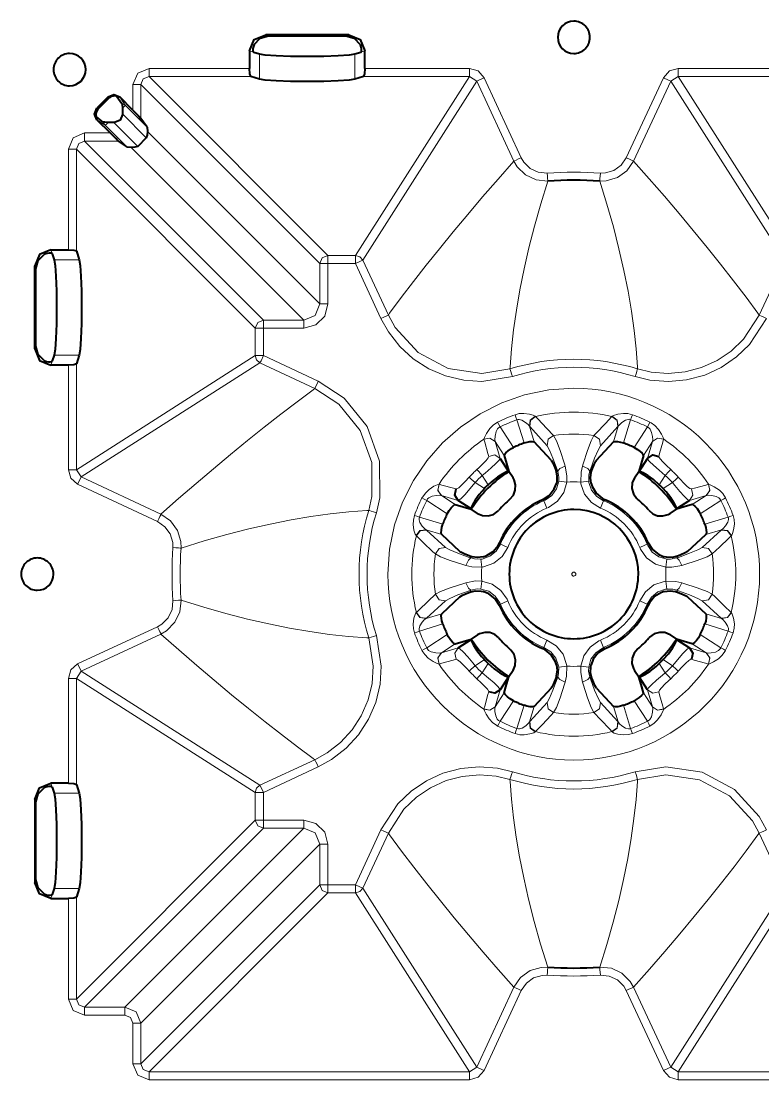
# Model space of a CAD drawing. Header units: millimetres. Extents: x 0 to 2941, y -405 to 1422.
# Drawn here: x 275.6 to 367.5, y 135.5 to 266.7 of the extents above; entities that cross this region are included whole.
import ezdxf

# ---------------------------------------------------------------- set-up
doc = ezdxf.new("R2010")
doc.units = ezdxf.units.MM
doc.layers.add('FINE', color=9, linetype='Continuous')
doc.layers.add('OUTLINE', color=7, linetype='Continuous')

msp = doc.modelspace()

# ---------------------------------------------------------------- linework, layer by layer
at = {"layer": 'FINE', "lineweight": 9}
for p, q in [((305.89, 265), (306.24, 264.88)), ((315.81, 264.88), (316.17, 265)), ((304.36, 262.86), (303.88, 263.01)), ((305.12, 259.49), (305.12, 262.59)), ((316.93, 262.59), (316.93, 259.49)), ((318.18, 263.01), (317.69, 262.86)), ((313.59, 237.67), (291.42, 259.84)), ((291.42, 259.84), (304.04, 259.84)), ((331.13, 259.84), (317, 237.67)), ((318.01, 259.84), (331.13, 259.84)), ((331.13, 260.84), (318.18, 260.84)), ((331.13, 259.84), (332.03, 259.26)), ((337.55, 249.78), (332.94, 259.68)), ((355.2, 259.68), (350.58, 249.78)), ((356.1, 259.26), (357.01, 259.84)), ((369.96, 260.84), (357.01, 260.84)), ((371.13, 237.67), (357.01, 259.84)), ((357.01, 259.84), (370.12, 259.84)), ((289.42, 258.84), (289.42, 255.66)), ((317.91, 237.09), (332.03, 259.26)), ((332.03, 259.26), (336.65, 249.36)), ((351.48, 249.36), (356.1, 259.26)), ((356.1, 259.26), (370.23, 237.09)), ((286.46, 257.16), (286.36, 257.31)), ((284.94, 255.9), (285.09, 255.8)), ((288.47, 256.27), (291.17, 253.57)), ((285.99, 253.79), (284.95, 254.48)), ((291.07, 252.25), (288.12, 255.21)), ((288.69, 251.08), (285.99, 253.79)), ((287.05, 254.14), (290.01, 251.18)), ((305.59, 229.67), (283.42, 251.84)), ((283.42, 251.84), (287.61, 251.84)), ((312.59, 231.66), (291.22, 253.04)), ((281.42, 250.84), (281.42, 238.38)), ((282.42, 238.22), (282.42, 250.84)), ((282.42, 250.84), (304.59, 228.67)), ((289.22, 251.04), (310.6, 229.67)), ((279.4, 237.9), (279.25, 238.38)), ((313.59, 237.67), (317, 237.67)), ((277.26, 236.37), (277.38, 236.02)), ((282.77, 237.14), (279.67, 237.14)), ((312.59, 231.66), (312.59, 236.67)), ((320.17, 229.86), (317, 236.67)), ((317.91, 237.09), (321.08, 230.28)), ((367.06, 230.28), (370.23, 237.09)), ((305.59, 229.67), (310.6, 229.67)), ((321.08, 230.28), (321.24, 230.5)), ((366.9, 230.5), (367.06, 230.28)), ((304.59, 225.26), (304.59, 228.67)), ((277.38, 226.44), (277.26, 226.09)), ((279.25, 224.08), (279.4, 224.56)), ((279.67, 225.32), (282.77, 225.32)), ((304.59, 225.26), (282.42, 211.13)), ((283, 210.23), (305.17, 224.35)), ((311.97, 221.18), (305.17, 224.35)), ((305.59, 225.26), (312.39, 222.08)), ((282.42, 211.13), (282.42, 224.25)), ((336.18, 223.86), (336.16, 223.61)), ((351.97, 223.61), (351.96, 223.86)), ((311.76, 221.02), (311.97, 221.18)), ((339.3, 217.74), (339.33, 217.7)), ((334.93, 216.42), (336.58, 213.87)), ((337.9, 214.44), (337.02, 217.32)), ((338.57, 216.5), (339.16, 214.57)), ((338.61, 216.46), (338.57, 216.5)), ((340.76, 214.08), (338.61, 216.46)), ((349.52, 216.46), (347.37, 214.08)), ((348.97, 214.57), (349.56, 216.5)), ((349.56, 216.5), (349.52, 216.46)), ((351.11, 217.32), (350.23, 214.44)), ((332.93, 214.89), (332.93, 214.9)), ((353.82, 214.61), (352.7, 212.89)), ((283, 210.23), (282.42, 211.13)), ((292.9, 205.61), (283, 210.23)), ((327.36, 209.33), (327.37, 209.33)), ((327.65, 207.94), (329.37, 206.82)), ((329.73, 207.32), (327.65, 207.94)), ((360.49, 207.94), (358.4, 207.32)), ((358.76, 206.82), (360.49, 207.94)), ((362.29, 207.33), (359.75, 205.68)), ((318.65, 206.09), (318.4, 206.08)), ((324.93, 205.24), (327.82, 204.36)), ((360.31, 204.36), (363.2, 205.24)), ((327.69, 203.09), (325.76, 203.68)), ((325.76, 203.68), (325.8, 203.65)), ((325.8, 203.65), (328.18, 201.5)), ((359.96, 201.5), (362.33, 203.65)), ((362.38, 203.68), (360.44, 203.09)), ((362.33, 203.65), (362.38, 203.68)), ((324.55, 202.93), (324.52, 202.96)), ((363.61, 202.96), (363.58, 202.93)), ((324.52, 193.42), (324.55, 193.45)), ((325.76, 192.7), (327.69, 193.29)), ((360.44, 193.29), (362.38, 192.7)), ((292.48, 191.68), (282.57, 187.06)), ((327.82, 192.03), (324.93, 191.14)), ((362.38, 192.7), (362.33, 192.73)), ((283, 186.15), (292.9, 190.77)), ((318.4, 190.3), (318.65, 190.29)), ((325.84, 189.05), (328.38, 190.7)), ((359.75, 190.7), (362.29, 189.05)), ((329.37, 189.56), (327.65, 188.44)), ((327.65, 188.44), (329.73, 189.06)), ((358.4, 189.06), (360.49, 188.44)), ((360.49, 188.44), (358.76, 189.56)), ((360.49, 188.44), (360.5, 188.43)), ((327.37, 187.05), (327.36, 187.05)), ((281.42, 185.25), (281.42, 172.3)), ((282.42, 185.25), (283, 186.15)), ((282.42, 172.13), (282.42, 185.25)), ((282.42, 185.25), (304.59, 171.12)), ((334.94, 183.86), (334.31, 181.77)), ((334.31, 181.77), (335.43, 183.49)), ((336.58, 182.51), (334.93, 179.96)), ((338.61, 179.93), (340.76, 182.3)), ((347.37, 182.3), (349.52, 179.93)), ((353.21, 179.96), (351.55, 182.51)), ((332.93, 181.48), (332.93, 181.49)), ((334.31, 181.77), (334.31, 181.76)), ((339.16, 181.81), (338.57, 179.88)), ((349.56, 179.88), (348.97, 181.81)), ((350.23, 181.94), (351.11, 179.06)), ((355.2, 181.49), (355.21, 181.48)), ((338.57, 179.88), (338.61, 179.93)), ((349.52, 179.93), (349.56, 179.88)), ((305.17, 172.03), (311.97, 175.2)), ((311.97, 175.2), (311.76, 175.36)), ((312.39, 174.3), (305.59, 171.12)), ((279.25, 172.3), (279.4, 171.82)), ((336.16, 172.77), (336.18, 172.52)), ((351.96, 172.52), (351.97, 172.77)), ((279.67, 171.06), (282.77, 171.06)), ((304.59, 167.71), (304.59, 171.12)), ((277.38, 169.94), (277.26, 170.29)), ((304.59, 167.71), (282.42, 145.54)), ((283.42, 144.54), (305.59, 166.72)), ((310.6, 166.72), (288.42, 144.54)), ((310.6, 166.72), (305.59, 166.72)), ((317, 159.71), (320.17, 166.52)), ((321.08, 166.1), (317.91, 159.29)), ((321.24, 165.88), (321.08, 166.1)), ((367.06, 166.1), (366.9, 165.88)), ((370.23, 159.29), (367.06, 166.1)), ((290.42, 142.55), (312.59, 164.72)), ((312.59, 159.71), (312.59, 164.72)), ((277.26, 160.01), (277.38, 160.36)), ((282.77, 159.24), (279.67, 159.24)), ((312.59, 159.71), (290.42, 137.54)), ((317, 158.72), (313.59, 158.72)), ((279.4, 158.48), (279.25, 158)), ((281.42, 158), (281.42, 145.54)), ((282.42, 145.54), (282.42, 158.17)), ((336.65, 147.02), (332.03, 137.12)), ((356.1, 137.12), (351.48, 147.02)), ((350.58, 146.6), (355.2, 136.7)), ((288.42, 144.54), (283.42, 144.54)), ((283.42, 143.55), (288.42, 143.55)), ((289.42, 142.55), (289.42, 137.54)), ((331.13, 136.54), (291.42, 136.54)), ((332.03, 137.12), (331.13, 136.54)), ((357.01, 136.54), (356.1, 137.12)), ((396.71, 136.54), (357.01, 136.54)), ((291.42, 135.55), (331.13, 135.55)), ((357.01, 135.55), (396.71, 135.55))]:
    msp.add_line(p, q, dxfattribs=at)
for points in [[(303.88, 260.84), (291.42, 260.84), (290.01, 260.25), (289.42, 258.84)], [(290.42, 258.84), (290.71, 259.55), (291.42, 259.84)], [(291.42, 260.84), (291.42, 260.15), (291.42, 259.84)], [(331.13, 260.84), (331.13, 260.15), (331.13, 259.84)], [(332.94, 259.68), (332.2, 260.52), (331.13, 260.84)], [(332.94, 259.68), (332.31, 259.39), (332.03, 259.26)], [(357.01, 260.84), (355.93, 260.52), (355.2, 259.68)], [(355.2, 259.68), (355.82, 259.39), (356.1, 259.26)], [(357.01, 260.84), (357.01, 260.15), (357.01, 259.84)], [(290.42, 258.84), (290.11, 258.84), (289.42, 258.84)], [(290.42, 254.64), (290.42, 258.84), (312.59, 236.67)], [(287.78, 257.31), (288.47, 256.27), (288.28, 256.42), (288.06, 256.51)], [(288.11, 255.91), (288.37, 256.17), (288.47, 256.27)], [(285.99, 253.79), (285.84, 253.98), (285.74, 254.19)], [(285.99, 253.79), (286.09, 253.89), (286.35, 254.15)], [(286.59, 252.84), (283.42, 252.84), (282.01, 252.25), (281.42, 250.84)], [(282.42, 250.84), (282.71, 251.55), (283.42, 251.84)], [(283.42, 252.84), (283.42, 252.15), (283.42, 251.84)], [(282.42, 250.84), (282.11, 250.84), (281.42, 250.84)], [(336.65, 249.36), (334.68, 247.12), (332.77, 244.92), (330.92, 242.75), (329.13, 240.61), (327.41, 238.5), (325.77, 236.45), (324.2, 234.44), (322.69, 232.46), (321.24, 230.5)], [(337.55, 249.78), (337.22, 249.62), (336.93, 249.49), (336.73, 249.4), (336.65, 249.36)], [(336.65, 249.36), (337.06, 248.66), (338.09, 247.64), (339.4, 247.02), (340.84, 246.88)], [(340.78, 247.87), (339.67, 247.99), (338.66, 248.46), (337.87, 249.24), (337.55, 249.78)], [(347.29, 246.88), (348.1, 246.9), (349.49, 247.31), (350.66, 248.17), (351.48, 249.36)], [(350.58, 249.78), (349.95, 248.86), (349.05, 248.21), (347.98, 247.89), (347.36, 247.87)], [(350.58, 249.78), (350.91, 249.62), (351.2, 249.49), (351.4, 249.4), (351.48, 249.36)], [(366.9, 230.5), (365.42, 232.49), (363.88, 234.51), (362.27, 236.57), (360.6, 238.65), (358.88, 240.76), (357.12, 242.87), (355.3, 245), (353.42, 247.16), (351.48, 249.36)], [(340.78, 247.87), (340.8, 247.5), (340.82, 247.19), (340.84, 246.97), (340.84, 246.88)], [(347.36, 247.87), (347.33, 247.5), (347.31, 247.19), (347.3, 246.97), (347.29, 246.88)], [(336.18, 223.86), (336.35, 226.12), (336.61, 228.47), (336.95, 230.9), (337.38, 233.41), (337.9, 236), (338.5, 238.62), (339.19, 241.3), (339.97, 244.06), (340.84, 246.88)], [(347.29, 246.88), (348.18, 244.01), (348.97, 241.21), (349.67, 238.47), (350.27, 235.82), (350.79, 233.23), (351.2, 230.77), (351.54, 228.38), (351.79, 226.08), (351.96, 223.86)], [(312.59, 236.67), (312.89, 237.37), (313.59, 237.67)], [(313.59, 237.67), (313.59, 237.35), (313.59, 236.67)], [(317, 237.67), (317, 237.35), (317, 236.67)], [(317, 237.67), (317.54, 237.51), (317.91, 237.09)], [(312.59, 236.67), (312.9, 236.67), (313.59, 236.67)], [(317, 236.67), (313.59, 236.67), (313.59, 231.66)], [(317.91, 237.09), (317.62, 236.96), (317, 236.67)], [(313.59, 231.66), (313.19, 230.16), (312.09, 229.07), (310.6, 228.67)], [(310.6, 229.67), (312.01, 230.25), (312.59, 231.66)], [(312.59, 231.66), (312.9, 231.66), (313.59, 231.66)], [(304.59, 228.67), (304.89, 229.37), (305.59, 229.67)], [(305.59, 229.67), (305.59, 229.35), (305.59, 228.67)], [(310.6, 229.67), (310.6, 229.35), (310.6, 228.67)], [(321.08, 230.28), (320.99, 230.25), (320.8, 230.15), (320.51, 230.02), (320.17, 229.86)], [(336.46, 222.66), (332.67, 222.05), (330.43, 222.2), (328.18, 222.74), (326.11, 223.62), (324.17, 224.87), (322.51, 226.39), (321.09, 228.21), (320.17, 229.86)], [(321.08, 230.28), (321.92, 228.76), (324.78, 225.66), (328.49, 223.68), (332.65, 223.05), (336.16, 223.61)], [(367.96, 229.86), (365.86, 226.65), (364.24, 225.09), (362.33, 223.79), (360.29, 222.85), (358.05, 222.25), (355.82, 222.05), (353.51, 222.22), (351.67, 222.66)], [(351.97, 223.61), (353.67, 223.21), (355.75, 223.04), (357.88, 223.24), (359.89, 223.77), (361.84, 224.66), (363.57, 225.83), (365.11, 227.31), (367.06, 230.28)], [(367.06, 230.28), (367.14, 230.25), (367.34, 230.15), (367.63, 230.02), (367.96, 229.86)], [(305.59, 228.67), (304.9, 228.67), (304.59, 228.67)], [(310.6, 228.67), (305.59, 228.67), (305.59, 225.26)], [(305.59, 225.26), (304.9, 225.26), (304.59, 225.26)], [(305.17, 224.35), (304.75, 224.72), (304.59, 225.26)], [(305.59, 225.26), (305.3, 224.63), (305.17, 224.35)], [(281.42, 224.08), (281.42, 211.13), (281.73, 210.06), (282.57, 209.32)], [(336.16, 223.61), (336.19, 223.52), (336.26, 223.31), (336.35, 223.01), (336.46, 222.66)], [(351.97, 223.61), (351.94, 223.52), (351.88, 223.31), (351.78, 223.01), (351.67, 222.66)], [(312.39, 222.08), (312.24, 221.75), (312.1, 221.46), (312.01, 221.26), (311.97, 221.18)], [(312.39, 222.08), (315.61, 219.99), (318.47, 216.46), (320, 212.18), (320.03, 207.63), (319.6, 205.8)], [(311.76, 221.02), (309.77, 219.54), (307.74, 218), (305.69, 216.4), (303.61, 214.73), (301.5, 213), (299.39, 211.24), (297.26, 209.42), (295.09, 207.55), (292.9, 205.61)], [(318.65, 206.09), (319.05, 207.79), (319.02, 212), (317.6, 215.97), (314.95, 219.24), (311.97, 221.18)], [(336.79, 217.94), (337.31, 218.07), (337.87, 218.1), (338.59, 218), (339.05, 217.87), (339.26, 217.76), (339.3, 217.74)], [(337.02, 217.32), (336.9, 217.65), (336.79, 217.94)], [(338.57, 216.5), (338.67, 217.26), (339.3, 217.74)], [(338.61, 216.46), (338.71, 217.23), (339.33, 217.7)], [(339.33, 217.7), (339.61, 217.41), (340.73, 216.24), (341.57, 215.35)], [(346.56, 215.35), (346.85, 215.65), (347.98, 216.85), (348.8, 217.7)], [(348.8, 217.7), (348.84, 217.74), (349, 217.83), (349.51, 217.99), (350.23, 218.1), (350.77, 218.08), (351.34, 217.94)], [(348.8, 217.7), (349.43, 217.23), (349.52, 216.46)], [(349.56, 216.5), (349.46, 217.26), (348.84, 217.74)], [(351.11, 217.32), (351.24, 217.65), (351.34, 217.94)], [(332.93, 214.9), (332.99, 215.11), (333.24, 215.61), (333.68, 216.23), (334.09, 216.65), (334.63, 217.01)], [(334.93, 216.42), (334.73, 216.3), (334.63, 216.19), (334.44, 215.85), (334.31, 215.3), (334.29, 214.83), (334.31, 214.64), (334.31, 214.62), (334.31, 214.61)], [(334.93, 216.42), (334.77, 216.73), (334.63, 217.01)], [(338.57, 216.5), (338.4, 216.72), (338.1, 216.99), (337.64, 217.27), (337.31, 217.36), (337.12, 217.35), (337.02, 217.32)], [(351.11, 217.32), (350.94, 217.37), (350.79, 217.36), (350.47, 217.26), (350.02, 216.97), (349.68, 216.66), (349.56, 216.5)], [(353.21, 216.42), (353.36, 216.73), (353.5, 217.01)], [(353.82, 214.62), (353.85, 214.84), (353.83, 215.22), (353.72, 215.75), (353.54, 216.14), (353.38, 216.31), (353.3, 216.37), (353.21, 216.42)], [(353.5, 217.01), (353.66, 216.92), (354.11, 216.59), (354.55, 216.12), (354.94, 215.52), (355.14, 215.11), (355.2, 214.92), (355.21, 214.9)], [(340.76, 214.08), (340.88, 214.89), (341.57, 215.35)], [(341.57, 215.35), (341.91, 214.71), (342.37, 213.5), (342.92, 211.84), (343, 211.56), (343.21, 210.36), (343.2, 209.58)], [(345.14, 211.56), (345.22, 211.84), (345.76, 213.5), (346.23, 214.71), (346.56, 215.35)], [(346.56, 215.35), (347.25, 214.89), (347.37, 214.08)], [(334.31, 214.62), (333.68, 215.04), (332.93, 214.9)], [(334.31, 214.61), (333.68, 215.03), (332.93, 214.89)], [(333.52, 212.78), (333.42, 213.13), (333.03, 214.55), (332.93, 214.89)], [(335.43, 212.89), (334.31, 214.61), (334.94, 212.52)], [(341.83, 211.06), (341.88, 211.03), (342.07, 210.94), (341.99, 211.17), (341.49, 212.55), (341.07, 213.55), (340.76, 214.08)], [(347.37, 214.08), (347.07, 213.55), (346.64, 212.55), (346.14, 211.17), (346.06, 210.94)], [(353.2, 212.52), (353.82, 214.61), (353.82, 214.62)], [(353.82, 214.62), (354.45, 215.04), (355.21, 214.9)], [(353.82, 214.61), (354.45, 215.03), (355.2, 214.89)], [(332.06, 211.15), (332.29, 211.36), (332.79, 211.84), (333.2, 212.26), (333.46, 212.58), (333.52, 212.78)], [(334.94, 212.52), (334.81, 212.29), (334.42, 211.89), (333.81, 211.34), (333.07, 210.7), (332.73, 210.42)], [(334.94, 212.52), (334.29, 212.95), (333.52, 212.78)], [(355.41, 210.42), (354.63, 211.08), (353.95, 211.67), (353.46, 212.14), (353.21, 212.45), (353.2, 212.52)], [(332.73, 210.42), (332.29, 210.9), (332.06, 211.15)], [(343, 211.56), (342.34, 211.26), (342.07, 210.94)], [(344.93, 209.58), (344.97, 210.83), (345.14, 211.56)], [(345.14, 211.56), (345.8, 211.26), (346.06, 210.94)], [(355.41, 210.42), (355.84, 210.9), (356.08, 211.15)], [(282.42, 211.13), (282.11, 211.13), (281.42, 211.13)], [(283, 210.23), (282.86, 209.94), (282.57, 209.32)], [(329.48, 208.74), (329.55, 208.74), (329.8, 208.89), (330.16, 209.22), (330.61, 209.67), (331.11, 210.2)], [(331.83, 209.53), (331.36, 209.97), (331.11, 210.2)], [(340.37, 207.29), (340.53, 207.35), (341.35, 207.93), (341.93, 208.74), (342.22, 209.7), (342.23, 210.19), (342.07, 210.94)], [(346.06, 210.94), (345.94, 210.48), (345.92, 209.7), (345.94, 209.54), (346.28, 208.59), (346.91, 207.81), (347.76, 207.29)], [(346.06, 210.94), (346.25, 211.03), (346.31, 211.06)], [(356.3, 209.53), (356.77, 209.97), (357.02, 210.2)], [(357.02, 210.2), (357.24, 209.97), (357.72, 209.46), (358.14, 209.06), (358.46, 208.8), (358.65, 208.74), (359.01, 208.83), (360.42, 209.23), (360.76, 209.33), (360.77, 209.33)], [(282.57, 209.32), (292.48, 204.7), (293.39, 204.07), (294.05, 203.17), (294.37, 202.1), (294.38, 201.48)], [(325.25, 207.63), (325.34, 207.78), (325.67, 208.24), (326.14, 208.68), (326.73, 209.07), (327.14, 209.27), (327.34, 209.33), (327.36, 209.33)], [(327.65, 207.94), (327.22, 208.57), (327.37, 209.33)], [(327.36, 209.33), (327.22, 208.58), (327.64, 207.95)], [(327.37, 209.33), (327.72, 209.23), (329.14, 208.83), (329.48, 208.74)], [(331.83, 209.53), (331.18, 208.75), (330.59, 208.07), (330.12, 207.58), (329.81, 207.34), (329.73, 207.32)], [(343.2, 209.58), (342.83, 208.3), (342.05, 207.22), (340.95, 206.45), (340.74, 206.36)], [(343.2, 209.58), (342.54, 209.66), (342.22, 209.7)], [(344.93, 209.58), (345.59, 209.66), (345.92, 209.7)], [(358.4, 207.32), (358.17, 207.44), (357.76, 207.83), (357.22, 208.44), (356.58, 209.19), (356.3, 209.53)], [(358.4, 207.32), (358.82, 207.97), (358.65, 208.74)], [(360.49, 207.94), (360.91, 208.57), (360.76, 209.33)], [(360.5, 207.95), (360.92, 208.58), (360.77, 209.33)], [(360.77, 209.33), (360.98, 209.27), (361.48, 209.02), (362.11, 208.58), (362.53, 208.16), (362.88, 207.63)], [(325.25, 207.63), (325.52, 207.49), (325.84, 207.33)], [(327.65, 207.94), (327.64, 207.95), (327.42, 207.97), (327.04, 207.95), (326.5, 207.85), (326.11, 207.66), (325.94, 207.5), (325.89, 207.42), (325.84, 207.33)], [(340.37, 207.29), (340.35, 207.3), (340.18, 207.4)], [(340.74, 206.36), (340.49, 206.99), (340.37, 207.29)], [(347.39, 206.36), (347.64, 206.99), (347.76, 207.29)], [(347.95, 207.4), (347.79, 207.3), (347.76, 207.29)], [(362.29, 207.33), (362.17, 207.52), (362.06, 207.63), (361.73, 207.81), (361.18, 207.94), (360.71, 207.97), (360.51, 207.95), (360.5, 207.95), (360.49, 207.94)], [(362.29, 207.33), (362.61, 207.49), (362.88, 207.63)], [(295.38, 201.41), (298.25, 202.3), (301.05, 203.09), (303.78, 203.79), (306.44, 204.39), (309.03, 204.91), (311.49, 205.33), (313.87, 205.66), (316.18, 205.91), (318.4, 206.08)], [(319.6, 205.8), (319.25, 205.91), (318.94, 206), (318.73, 206.07), (318.65, 206.09)], [(292.9, 205.61), (292.86, 205.53), (292.77, 205.33), (292.63, 205.04), (292.48, 204.7)], [(295.38, 201.41), (295.36, 202.23), (294.94, 203.61), (294.09, 204.78), (292.9, 205.61)], [(324.52, 202.96), (324.42, 203.13), (324.26, 203.64), (324.16, 204.35), (324.18, 204.89), (324.31, 205.47)], [(324.31, 205.47), (324.6, 205.36), (324.93, 205.24)], [(324.93, 205.24), (324.89, 205.06), (324.9, 204.92), (325, 204.59), (325.29, 204.14), (325.6, 203.8), (325.76, 203.68)], [(362.38, 203.68), (362.59, 203.86), (362.86, 204.16), (363.15, 204.62), (363.24, 204.95), (363.23, 205.14), (363.2, 205.24)], [(363.82, 205.47), (363.53, 205.36), (363.2, 205.24)], [(363.82, 205.47), (363.95, 204.95), (363.98, 204.39), (363.88, 203.67), (363.74, 203.21), (363.64, 203), (363.61, 202.96)], [(324.52, 202.96), (324.99, 203.58), (325.76, 203.68)], [(324.55, 202.93), (325.03, 203.55), (325.8, 203.65)], [(363.58, 202.93), (363.1, 203.55), (362.33, 203.65)], [(363.61, 202.96), (363.14, 203.58), (362.38, 203.68)], [(334.85, 202.08), (334.96, 201.91), (334.97, 201.89)], [(353.16, 201.89), (353.18, 201.91), (353.28, 202.08)], [(363.58, 202.93), (363.29, 202.65), (362.11, 201.53), (361.22, 200.69)], [(295.38, 201.41), (295.29, 201.42), (295.07, 201.44), (294.75, 201.46), (294.38, 201.48)], [(326.91, 200.69), (327.37, 201.38), (328.18, 201.5)], [(330.69, 199.26), (330.42, 199.34), (328.76, 199.89), (327.55, 200.35), (326.91, 200.69)], [(328.18, 201.5), (328.71, 201.19), (329.71, 200.77), (331.09, 200.26), (331.32, 200.19)], [(331.32, 200.19), (331.77, 200.07), (332.56, 200.04), (332.72, 200.06), (333.66, 200.4), (334.44, 201.03), (334.97, 201.89)], [(335.89, 201.51), (335.27, 201.77), (334.97, 201.89)], [(352.24, 201.51), (352.86, 201.77), (353.16, 201.89)], [(353.16, 201.89), (353.23, 201.73), (353.8, 200.91), (354.62, 200.32), (355.58, 200.04), (356.06, 200.03), (356.82, 200.19)], [(356.82, 200.19), (357.04, 200.26), (358.42, 200.77), (359.43, 201.19), (359.96, 201.5)], [(361.22, 200.69), (360.58, 200.35), (359.37, 199.89), (357.71, 199.34), (357.44, 199.26)], [(361.22, 200.69), (360.77, 201.38), (359.96, 201.5)], [(330.69, 199.26), (331, 199.92), (331.32, 200.19)], [(331.32, 200.19), (331.22, 200.38), (331.2, 200.43)], [(332.67, 199.06), (332.59, 199.72), (332.56, 200.04)], [(355.46, 199.06), (355.54, 199.72), (355.58, 200.04)], [(356.93, 200.43), (356.91, 200.38), (356.82, 200.19)], [(357.44, 199.26), (357.14, 199.92), (356.82, 200.19)], [(332.67, 199.06), (331.42, 199.1), (330.69, 199.26)], [(357.44, 199.26), (356.24, 199.05), (355.46, 199.06)], [(326.91, 195.69), (327.55, 196.03), (328.76, 196.5), (330.42, 197.04), (330.69, 197.12)], [(330.69, 197.12), (331.9, 197.34), (332.67, 197.33)], [(330.69, 197.12), (331, 196.46), (331.32, 196.2)], [(332.67, 197.33), (332.59, 196.66), (332.56, 196.34)], [(332.67, 197.33), (333.95, 196.95), (335.04, 196.17), (335.8, 195.08), (335.89, 194.87)], [(355.46, 197.33), (355.54, 196.66), (355.58, 196.34)], [(355.46, 197.33), (356.71, 197.29), (357.44, 197.12)], [(357.44, 197.12), (357.14, 196.46), (356.82, 196.2)], [(357.44, 197.12), (357.71, 197.04), (359.37, 196.5), (360.58, 196.03), (361.22, 195.69)], [(324.55, 193.45), (324.84, 193.73), (326.02, 194.85), (326.91, 195.69)], [(326.91, 195.69), (327.37, 195), (328.18, 194.88)], [(331.32, 196.2), (331.09, 196.12), (329.71, 195.62), (328.71, 195.19), (328.18, 194.88)], [(331.2, 195.95), (331.22, 196), (331.32, 196.2)], [(334.97, 194.49), (334.9, 194.65), (334.33, 195.47), (333.52, 196.06), (332.56, 196.34), (332.07, 196.35), (331.32, 196.2)], [(356.82, 196.2), (356.36, 196.32), (355.58, 196.34), (355.42, 196.32), (354.47, 195.98), (353.69, 195.35), (353.16, 194.49)], [(362.33, 192.73), (359.96, 194.88), (359.43, 195.19), (358.42, 195.62), (357.04, 196.12), (356.82, 196.2)], [(356.82, 196.2), (356.91, 196), (356.93, 195.95)], [(361.22, 195.69), (360.77, 195), (359.96, 194.88)], [(361.22, 195.69), (361.53, 195.41), (362.72, 194.28), (363.58, 193.45)], [(294.38, 194.9), (294.27, 193.79), (293.8, 192.79), (293.02, 191.99), (292.48, 191.68)], [(292.9, 190.77), (293.6, 191.18), (294.62, 192.22), (295.23, 193.53), (295.38, 194.97)], [(295.38, 194.97), (295.29, 194.96), (295.07, 194.95), (294.75, 194.92), (294.38, 194.9)], [(318.4, 190.3), (316.14, 190.48), (313.79, 190.73), (311.36, 191.07), (308.84, 191.51), (306.25, 192.03), (303.64, 192.63), (300.95, 193.32), (298.2, 194.1), (295.38, 194.97)], [(328.18, 194.88), (325.8, 192.73), (325.76, 192.7)], [(334.97, 194.49), (334.96, 194.47), (334.85, 194.31)], [(335.89, 194.87), (335.27, 194.61), (334.97, 194.49)], [(352.24, 194.87), (352.86, 194.61), (353.16, 194.49)], [(353.28, 194.31), (353.18, 194.47), (353.16, 194.49)], [(324.31, 190.91), (324.18, 191.43), (324.16, 191.99), (324.26, 192.72), (324.39, 193.17), (324.49, 193.39), (324.52, 193.42)], [(324.52, 193.42), (324.99, 192.8), (325.76, 192.7)], [(324.55, 193.45), (325.03, 192.83), (325.8, 192.73)], [(363.58, 193.45), (363.1, 192.83), (362.33, 192.73)], [(363.61, 193.42), (363.14, 192.8), (362.38, 192.7)], [(363.58, 193.45), (363.61, 193.42), (363.71, 193.25), (363.87, 192.75), (363.97, 192.03), (363.96, 191.49), (363.82, 190.91)], [(292.9, 190.77), (292.86, 190.86), (292.77, 191.06), (292.63, 191.34), (292.48, 191.68)], [(325.76, 192.7), (325.54, 192.52), (325.27, 192.22), (324.99, 191.77), (324.89, 191.43), (324.9, 191.24), (324.93, 191.14)], [(363.2, 191.14), (363.24, 191.32), (363.24, 191.47), (363.13, 191.79), (362.85, 192.24), (362.54, 192.58), (362.38, 192.7)], [(292.9, 190.77), (295.13, 188.8), (297.33, 186.89), (299.51, 185.04), (301.65, 183.25), (303.76, 181.53), (305.8, 179.9), (307.82, 178.33), (309.8, 176.81), (311.76, 175.36)], [(311.97, 175.2), (313.5, 176.05), (315.15, 177.32), (316.6, 178.9), (317.73, 180.65), (318.57, 182.62), (319.06, 184.64), (319.21, 186.78), (318.65, 190.29)], [(319.6, 190.58), (320.21, 186.8), (320.06, 184.55), (319.52, 182.3), (318.64, 180.23), (317.39, 178.29), (315.87, 176.63), (314.04, 175.21), (312.39, 174.3)], [(319.6, 190.58), (319.25, 190.47), (318.94, 190.38), (318.73, 190.31), (318.65, 190.29)], [(324.31, 190.91), (324.6, 191.02), (324.93, 191.14)], [(363.82, 190.91), (363.53, 191.02), (363.2, 191.14)], [(325.84, 189.05), (325.52, 188.89), (325.25, 188.75)], [(325.84, 189.05), (325.96, 188.86), (326.07, 188.75), (326.4, 188.57), (326.96, 188.44), (327.43, 188.41), (327.62, 188.43), (327.64, 188.43), (327.65, 188.44)], [(329.73, 189.06), (329.31, 188.41), (329.48, 187.65)], [(329.73, 189.06), (329.96, 188.94), (330.37, 188.55), (330.92, 187.94), (331.55, 187.19), (331.83, 186.85)], [(340.18, 188.98), (340.35, 189.08), (340.37, 189.1)], [(340.74, 190.02), (340.49, 189.39), (340.37, 189.1)], [(342.07, 185.44), (342.19, 185.9), (342.22, 186.68), (342.19, 186.84), (341.86, 187.79), (341.23, 188.57), (340.37, 189.1)], [(340.74, 190.02), (341.88, 189.31), (342.73, 188.27), (343.17, 187.01), (343.2, 186.8)], [(344.93, 186.8), (345.31, 188.08), (346.09, 189.16), (347.18, 189.93), (347.39, 190.02)], [(347.76, 189.1), (347.61, 189.03), (346.78, 188.45), (346.2, 187.64), (345.92, 186.68), (345.91, 186.19), (346.06, 185.44)], [(347.39, 190.02), (347.64, 189.39), (347.76, 189.1)], [(347.76, 189.1), (347.79, 189.08), (347.95, 188.98)], [(356.3, 186.85), (356.95, 187.63), (357.54, 188.31), (358.02, 188.8), (358.33, 189.04), (358.4, 189.06)], [(360.5, 188.43), (360.71, 188.41), (361.1, 188.43), (361.63, 188.53), (362.02, 188.72), (362.19, 188.88), (362.25, 188.96), (362.29, 189.05)], [(362.88, 188.75), (362.61, 188.89), (362.29, 189.05)], [(327.36, 187.05), (327.15, 187.11), (326.65, 187.36), (326.02, 187.8), (325.6, 188.22), (325.25, 188.75)], [(327.65, 188.44), (327.22, 187.81), (327.37, 187.05)], [(327.64, 188.43), (327.22, 187.8), (327.36, 187.05)], [(329.48, 187.65), (329.12, 187.55), (327.71, 187.15), (327.37, 187.05)], [(331.11, 186.18), (330.9, 186.41), (330.41, 186.92), (329.99, 187.32), (329.67, 187.58), (329.48, 187.65)], [(360.49, 188.44), (360.91, 187.81), (360.76, 187.05)], [(360.77, 187.05), (360.92, 187.8), (360.5, 188.43)], [(362.88, 188.75), (362.8, 188.6), (362.47, 188.15), (361.99, 187.71), (361.4, 187.32), (360.99, 187.11), (360.8, 187.05), (360.77, 187.05)], [(282.57, 187.06), (281.73, 186.32), (281.42, 185.25)], [(283, 186.15), (282.86, 186.44), (282.57, 187.06)], [(331.83, 186.85), (331.36, 186.41), (331.11, 186.18)], [(343.2, 186.8), (343.16, 185.55), (343, 184.82), (342.92, 184.55), (342.37, 182.88), (341.91, 181.67), (341.57, 181.04)], [(343.2, 186.8), (342.54, 186.72), (342.22, 186.68)], [(345.14, 184.82), (344.92, 186.02), (344.93, 186.8)], [(344.93, 186.8), (345.59, 186.72), (345.92, 186.68)], [(356.3, 186.85), (356.77, 186.41), (357.02, 186.18)], [(282.42, 185.25), (282.11, 185.25), (281.42, 185.25)], [(304.59, 171.12), (304.75, 171.66), (305.17, 172.03), (283, 186.15)], [(332.73, 185.96), (332.29, 185.49), (332.06, 185.23)], [(333.52, 183.6), (333.52, 183.67), (333.37, 183.92), (333.04, 184.29), (332.58, 184.74), (332.06, 185.23)], [(332.73, 185.96), (333.51, 185.3), (334.18, 184.71), (334.68, 184.24), (334.92, 183.93), (334.94, 183.86)], [(340.76, 182.3), (341.07, 182.83), (341.49, 183.83), (341.99, 185.21), (342.07, 185.44), (341.88, 185.35), (341.83, 185.32)], [(343, 184.82), (342.34, 185.12), (342.07, 185.44)], [(345.14, 184.82), (345.8, 185.12), (346.06, 185.44)], [(346.31, 185.32), (346.25, 185.35), (346.06, 185.44)], [(346.06, 185.44), (346.14, 185.21), (346.64, 183.83), (347.07, 182.83), (347.37, 182.3)], [(353.2, 183.86), (353.32, 184.09), (353.71, 184.49), (354.32, 185.04), (355.07, 185.68), (355.41, 185.96)], [(356.08, 185.23), (355.85, 185.02), (355.34, 184.54), (354.93, 184.12), (354.68, 183.8), (354.61, 183.6), (354.71, 183.25), (355.11, 181.84), (355.2, 181.49)], [(355.41, 185.96), (355.84, 185.49), (356.08, 185.23)], [(332.93, 181.49), (333.03, 181.85), (333.43, 183.26), (333.52, 183.6)], [(346.56, 181.04), (346.23, 181.67), (345.76, 182.88), (345.22, 184.55), (345.14, 184.82)], [(352.7, 183.49), (353.82, 181.77), (353.2, 183.86)], [(353.2, 183.86), (353.85, 183.43), (354.61, 183.6)], [(341.57, 181.04), (340.88, 181.49), (340.76, 182.3)], [(347.37, 182.3), (347.25, 181.49), (346.56, 181.04)], [(334.31, 181.77), (333.68, 181.35), (332.93, 181.49)], [(334.31, 181.76), (333.68, 181.34), (332.93, 181.48)], [(334.63, 179.37), (334.47, 179.46), (334.02, 179.79), (333.58, 180.27), (333.19, 180.86), (332.99, 181.27), (332.93, 181.46), (332.93, 181.48)], [(334.31, 181.76), (334.29, 181.54), (334.3, 181.16), (334.41, 180.63), (334.59, 180.24), (334.75, 180.07), (334.83, 180.01), (334.93, 179.96)], [(353.21, 179.96), (353.4, 180.08), (353.51, 180.19), (353.69, 180.53), (353.82, 181.08), (353.85, 181.55), (353.83, 181.74), (353.82, 181.76), (353.82, 181.77)], [(355.21, 181.48), (355.15, 181.28), (354.89, 180.77), (354.46, 180.15), (354.04, 179.73), (353.5, 179.37)], [(353.82, 181.77), (354.45, 181.35), (355.2, 181.49)], [(353.82, 181.76), (354.45, 181.34), (355.21, 181.48)], [(334.93, 179.96), (334.77, 179.65), (334.63, 179.37)], [(337.02, 179.06), (337.2, 179.02), (337.34, 179.02), (337.67, 179.12), (338.12, 179.41), (338.45, 179.72), (338.57, 179.88)], [(338.57, 179.88), (338.67, 179.12), (339.3, 178.64)], [(339.33, 178.68), (338.71, 179.15), (338.61, 179.93)], [(349.52, 179.93), (349.43, 179.15), (348.8, 178.68)], [(349.56, 179.88), (349.46, 179.12), (348.84, 178.64)], [(349.56, 179.88), (349.73, 179.66), (350.03, 179.4), (350.49, 179.11), (350.83, 179.02), (351.01, 179.03), (351.11, 179.06)], [(353.21, 179.96), (353.36, 179.65), (353.5, 179.37)], [(337.02, 179.06), (336.9, 178.73), (336.79, 178.44)], [(339.33, 178.68), (339.3, 178.64), (339.13, 178.55), (338.62, 178.39), (337.91, 178.28), (337.37, 178.3), (336.79, 178.44)], [(351.34, 178.44), (350.83, 178.31), (350.27, 178.28), (349.54, 178.38), (349.08, 178.51), (348.87, 178.62), (348.84, 178.64), (348.8, 178.68)], [(351.11, 179.06), (351.24, 178.73), (351.34, 178.44)], [(312.39, 174.3), (312.24, 174.63), (312.1, 174.92), (312.01, 175.12), (311.97, 175.2)], [(336.16, 172.77), (334.46, 173.17), (332.39, 173.34), (330.25, 173.14), (328.24, 172.61), (326.29, 171.72), (324.57, 170.56), (323.02, 169.07), (321.08, 166.1)], [(336.46, 173.72), (336.35, 173.37), (336.26, 173.07), (336.19, 172.86), (336.16, 172.77)], [(351.67, 173.72), (355.46, 174.33), (359.96, 173.65), (363.97, 171.51), (367.05, 168.17), (367.96, 166.52)], [(351.67, 173.72), (351.78, 173.37), (351.88, 173.07), (351.94, 172.86), (351.97, 172.77)], [(367.06, 166.1), (366.21, 167.62), (363.36, 170.72), (359.64, 172.7), (355.48, 173.33), (351.97, 172.77)], [(305.59, 171.12), (305.3, 171.75), (305.17, 172.03)], [(340.84, 149.5), (339.96, 152.37), (339.17, 155.17), (338.47, 157.91), (337.86, 160.57), (337.35, 163.15), (336.93, 165.61), (336.6, 168), (336.35, 170.3), (336.18, 172.52)], [(351.96, 172.52), (351.78, 170.26), (351.53, 167.91), (351.18, 165.48), (350.75, 162.97), (350.23, 160.38), (349.63, 157.76), (348.94, 155.08), (348.16, 152.32), (347.29, 149.5)], [(305.59, 171.12), (304.9, 171.12), (304.59, 171.12)], [(305.59, 171.12), (305.59, 167.71), (310.6, 167.71), (312.09, 167.31), (313.19, 166.22), (313.59, 164.72)], [(305.59, 167.71), (304.9, 167.71), (304.59, 167.71)], [(305.59, 166.72), (304.89, 167.01), (304.59, 167.71)], [(305.59, 167.71), (305.59, 167.03), (305.59, 166.72)], [(310.6, 167.71), (310.6, 167.03), (310.6, 166.72)], [(312.59, 164.72), (312.01, 166.13), (310.6, 166.72)], [(320.17, 166.52), (320.51, 166.36), (320.8, 166.23), (320.99, 166.14), (321.08, 166.1)], [(321.24, 165.88), (322.72, 163.89), (324.26, 161.87), (325.86, 159.82), (327.53, 157.73), (329.26, 155.62), (331.01, 153.51), (332.83, 151.38), (334.71, 149.22), (336.65, 147.02)], [(351.48, 147.02), (353.46, 149.26), (355.37, 151.46), (357.22, 153.63), (359, 155.77), (360.73, 157.88), (362.36, 159.93), (363.93, 161.94), (365.44, 163.93), (366.9, 165.88)], [(367.96, 166.52), (367.63, 166.36), (367.34, 166.23), (367.14, 166.14), (367.06, 166.1)], [(313.59, 164.72), (312.9, 164.72), (312.59, 164.72)], [(313.59, 164.72), (313.59, 159.71), (317, 159.71)], [(291.42, 136.54), (313.59, 158.72), (312.89, 159.01), (312.59, 159.71)], [(313.59, 159.71), (312.9, 159.71), (312.59, 159.71)], [(313.59, 159.71), (313.59, 159.03), (313.59, 158.72)], [(317, 159.71), (317, 159.03), (317, 158.72)], [(317, 159.71), (317.62, 159.42), (317.91, 159.29)], [(332.03, 137.12), (317.91, 159.29), (317.54, 158.87), (317, 158.72), (331.13, 136.54)], [(357.01, 136.54), (371.13, 158.72), (370.6, 158.87), (370.23, 159.29), (356.1, 137.12)], [(332.94, 136.7), (337.55, 146.6), (338.19, 147.52), (339.09, 148.17), (340.15, 148.49), (340.78, 148.51)], [(340.84, 149.5), (340.03, 149.48), (338.64, 149.07), (337.47, 148.21), (336.65, 147.02)], [(340.84, 149.5), (340.84, 149.41), (340.82, 149.19), (340.8, 148.88), (340.78, 148.51)], [(347.29, 149.5), (347.3, 149.41), (347.31, 149.19), (347.33, 148.88), (347.36, 148.51)], [(351.48, 147.02), (351.07, 147.72), (350.04, 148.74), (348.73, 149.36), (347.29, 149.5)], [(347.36, 148.51), (348.46, 148.39), (349.47, 147.92), (350.26, 147.14), (350.58, 146.6)], [(336.65, 147.02), (336.73, 146.99), (336.93, 146.89), (337.22, 146.76), (337.55, 146.6)], [(351.48, 147.02), (351.4, 146.99), (351.2, 146.89), (350.91, 146.76), (350.58, 146.6)], [(282.42, 145.54), (282.11, 145.54), (281.42, 145.54)], [(281.42, 145.54), (282.01, 144.13), (283.42, 143.55)], [(283.42, 144.54), (282.71, 144.83), (282.42, 145.54)], [(283.42, 144.54), (283.42, 144.23), (283.42, 143.55)], [(288.42, 144.54), (288.42, 144.23), (288.42, 143.55)], [(290.42, 142.55), (289.83, 143.96), (288.42, 144.54)], [(288.42, 143.55), (289.13, 143.25), (289.42, 142.55)], [(290.42, 142.55), (290.11, 142.55), (289.42, 142.55)], [(291.42, 136.54), (290.71, 136.83), (290.42, 137.54), (290.42, 142.55)], [(290.42, 137.54), (290.11, 137.54), (289.42, 137.54)], [(289.42, 137.54), (290.01, 136.13), (291.42, 135.55)], [(291.42, 136.54), (291.42, 136.23), (291.42, 135.55)], [(331.13, 135.55), (332.2, 135.86), (332.94, 136.7)], [(331.13, 136.54), (331.13, 136.23), (331.13, 135.55)], [(332.03, 137.12), (332.31, 136.99), (332.94, 136.7)], [(356.1, 137.12), (355.82, 136.99), (355.2, 136.7)], [(355.2, 136.7), (355.93, 135.86), (357.01, 135.55)], [(357.01, 136.54), (357.01, 136.23), (357.01, 135.55)]]:
    msp.add_lwpolyline(points, dxfattribs=at)
for points in [[(347.36, 247.87, 0.03306), (340.78, 247.87)], [(351.97, 223.61, 0.151876), (336.16, 223.61)], [(351.67, 222.66, 0.151862), (336.46, 222.66)], [(336.79, 217.94, 0.027901), (334.63, 217.01)], [(348.8, 217.7, 0.119636), (339.33, 217.7)], [(353.5, 217.01, 0.027941), (351.34, 217.94)], [(337.02, 217.32, 0.027985), (334.93, 216.42)], [(351.55, 213.87), (353.21, 216.42, 0.027968), (351.11, 217.32)], [(346.56, 215.35, 0.07231), (341.57, 215.35)], [(332.93, 214.9, 0.099004), (327.36, 209.33)], [(360.77, 209.33, 0.099003), (355.21, 214.9), (355.2, 214.89), (355.1, 214.53), (354.71, 213.12), (354.61, 212.78), (354.62, 212.71), (354.77, 212.46), (355.09, 212.09), (355.55, 211.64), (356.08, 211.15)], [(332.06, 211.15, 0.01887), (331.11, 210.2)], [(357.02, 210.2, 0.018968), (356.08, 211.15)], [(333.47, 209.27), (332.73, 210.42, 0.018884), (331.83, 209.53), (332.98, 208.78)], [(355.15, 208.78), (356.3, 209.53, 0.018854), (355.41, 210.42), (354.66, 209.27)], [(344.93, 209.58, 0.037803), (343.2, 209.58)], [(352.24, 194.87), (352.94, 196.01), (353.99, 196.85), (355.25, 197.29), (355.46, 197.33, 0.037909), (355.46, 199.06), (354.18, 199.43), (353.1, 200.21), (352.33, 201.3), (352.24, 201.51, 0.202314), (347.39, 206.36), (346.25, 207.07), (345.41, 208.11), (344.96, 209.37), (344.93, 209.58)], [(325.25, 207.63, 0.027955), (324.31, 205.47)], [(328.38, 205.68), (325.84, 207.33, 0.027982), (324.93, 205.24)], [(340.37, 207.29, 0.202306), (334.97, 201.89)], [(353.16, 201.89, 0.202308), (347.76, 207.29)], [(363.2, 205.24, 0.027956), (362.29, 207.33)], [(363.82, 205.47, 0.027909), (362.88, 207.63)], [(318.65, 206.09, 0.151871), (318.65, 190.29)], [(340.74, 206.36, 0.202301), (335.89, 201.51), (335.19, 200.37), (334.15, 199.53), (332.89, 199.09), (332.67, 199.06)], [(319.6, 205.8, 0.15187), (319.6, 190.58)], [(326.91, 200.69), (326.61, 200.97), (325.41, 202.1), (324.55, 202.93, 0.119605), (324.55, 193.45)], [(363.58, 193.45, 0.119638), (363.58, 202.93)], [(294.38, 201.48, 0.033069), (294.38, 194.9)], [(295.38, 201.41, 0.033086), (295.38, 194.97)], [(326.91, 200.69, 0.072338), (326.91, 195.69)], [(361.22, 195.69, 0.072389), (361.22, 200.69)], [(332.67, 199.06, 0.037798), (332.67, 197.33)], [(334.97, 194.49, 0.202331), (340.37, 189.1)], [(335.89, 194.87, 0.202319), (340.74, 190.02)], [(347.39, 190.02, 0.20229), (352.24, 194.87)], [(347.76, 189.1, 0.202328), (353.16, 194.49)], [(362.29, 189.05, 0.028018), (363.2, 191.14), (360.31, 192.03)], [(324.31, 190.91, 0.027993), (325.25, 188.76)], [(324.93, 191.14, 0.027932), (325.84, 189.05)], [(362.88, 188.76, 0.028029), (363.82, 190.91)], [(332.98, 187.6), (331.83, 186.85, 0.018956), (332.73, 185.96), (333.47, 187.11)], [(354.66, 187.11), (355.41, 185.96, 0.018988), (356.3, 186.85), (355.15, 187.6)], [(355.21, 181.48, 0.099022), (360.77, 187.05), (360.76, 187.05), (360.41, 187.15), (359, 187.55), (358.65, 187.65), (358.59, 187.64), (358.34, 187.49), (357.97, 187.17), (357.52, 186.71), (357.02, 186.18)], [(327.36, 187.05, 0.099003), (332.93, 181.48)], [(343.2, 186.8, 0.037961), (344.93, 186.8)], [(331.11, 186.18, 0.019019), (332.06, 185.23)], [(356.08, 185.23, 0.018882), (357.02, 186.18)], [(334.93, 179.96, 0.027992), (337.02, 179.06), (337.9, 181.94)], [(341.57, 181.04), (341.28, 180.73), (340.15, 179.54), (339.33, 178.68, 0.119641), (348.8, 178.68), (348.52, 178.97), (347.4, 180.14), (346.56, 181.04)], [(341.57, 181.03, 0.072362), (346.56, 181.03)], [(351.11, 179.06, 0.027939), (353.21, 179.96)], [(334.63, 179.37, 0.027934), (336.79, 178.44)], [(351.34, 178.44, 0.027961), (353.5, 179.37)], [(320.17, 166.52), (322.27, 169.73), (323.89, 171.29), (325.8, 172.59), (327.84, 173.53), (330.08, 174.13), (332.32, 174.33), (334.62, 174.16), (336.46, 173.72, 0.151867), (351.67, 173.72)], [(336.16, 172.77, 0.151872), (351.97, 172.77)], [(340.78, 148.51, 0.033059), (347.36, 148.51)]]:
    msp.add_lwpolyline(points, format="xyb", dxfattribs=at)
for points in [[(321.03, 198.19, 0.414215), (344.07, 175.16, 0.41421), (367.1, 198.19, 0.414215), (344.07, 221.22), (340.96, 221.01), (337.97, 220.4), (335.14, 219.4), (332.48, 218.06), (330.03, 216.4), (327.81, 214.45), (325.86, 212.23), (324.2, 209.78), (322.85, 207.12), (321.86, 204.28), (321.24, 201.3)], [(344.32, 198.19, 0.414114), (344.07, 198.44, 0.414263), (343.81, 198.19, 0.414363), (344.07, 197.94, 0.414114)]]:
    msp.add_lwpolyline(points, format="xyb", close=True, dxfattribs=at)
at = {"layer": 'OUTLINE', "lineweight": 40}
for p, q in [((316.17, 265), (305.89, 265)), ((303.88, 263.01), (303.88, 260.84)), ((305.12, 262.59), (304.39, 262.82)), ((317.66, 262.82), (317.69, 262.86)), ((318.18, 260.84), (318.18, 263.01)), ((305.12, 259.49), (304.04, 259.84)), ((318.01, 259.84), (316.93, 259.49)), ((286.36, 257.31), (284.94, 255.9)), ((286.43, 257.14), (285.12, 255.82)), ((286.46, 257.16), (286.43, 257.14)), ((287.43, 257.36), (288.06, 256.51)), ((289.42, 255.66), (287.78, 257.31)), ((285.12, 255.82), (285.09, 255.8)), ((288.11, 255.91), (288.12, 255.21)), ((285.74, 254.19), (284.9, 254.82)), ((284.95, 254.48), (286.59, 252.84)), ((288.12, 255.21), (288.12, 255.14)), ((291.17, 253.57), (290.42, 254.64)), ((291.17, 253.57), (291.22, 253.04)), ((287.61, 251.84), (288.69, 251.08)), ((289.22, 251.04), (288.69, 251.08)), ((279.25, 238.38), (281.42, 238.38)), ((279.43, 237.86), (279.4, 237.9)), ((282.42, 238.22), (282.77, 237.14)), ((277.26, 226.09), (277.26, 236.37)), ((277.38, 226.44), (277.38, 236.02)), ((279.4, 224.56), (279.43, 224.6)), ((279.67, 225.32), (279.43, 224.6)), ((282.77, 225.32), (282.42, 224.25)), ((281.42, 224.08), (279.25, 224.08)), ((339.16, 214.57), (339.13, 214.59)), ((341.27, 212.3), (339.16, 214.57)), ((346.87, 212.3), (348.97, 214.57)), ((349.01, 214.59), (348.97, 214.57)), ((334.94, 212.52), (335.98, 210.92)), ((352.16, 210.92), (353.2, 212.52)), ((352.7, 212.89), (352.41, 211.88)), ((352.7, 212.89), (352.66, 213.01)), ((352.41, 211.88), (352.12, 210.9)), ((336.02, 210.9), (335.98, 210.92)), ((336.54, 210.12), (336.02, 210.9)), ((351.6, 210.12), (352.12, 210.9)), ((352.12, 210.9), (352.16, 210.92)), ((331.34, 206.28), (329.73, 207.32)), ((358.4, 207.32), (356.8, 206.28)), ((329.37, 206.82), (329.25, 206.78)), ((329.37, 206.82), (330.37, 206.53)), ((330.37, 206.53), (331.36, 206.24)), ((331.36, 206.24), (331.34, 206.28)), ((332.13, 205.72), (331.36, 206.24)), ((356, 205.72), (356.78, 206.24)), ((356.78, 206.24), (356.8, 206.28)), ((327.67, 203.13), (327.69, 203.09)), ((329.96, 200.99), (327.69, 203.09)), ((358.17, 200.99), (360.44, 203.09)), ((360.44, 203.09), (360.46, 203.13)), ((329.96, 195.39), (327.69, 193.29)), ((358.17, 195.39), (360.44, 193.29)), ((327.69, 193.29), (327.67, 193.25)), ((360.46, 193.25), (360.44, 193.29)), ((356, 190.66), (356.78, 190.14)), ((329.73, 189.06), (331.34, 190.1)), ((331.36, 190.14), (331.34, 190.1)), ((357.76, 189.85), (356.78, 190.14)), ((356.78, 190.14), (356.8, 190.1)), ((356.8, 190.1), (358.4, 189.06)), ((358.76, 189.56), (357.76, 189.85)), ((358.76, 189.56), (358.88, 189.6)), ((336.54, 186.26), (336.02, 185.48)), ((351.6, 186.26), (352.12, 185.48)), ((335.98, 185.46), (334.94, 183.86)), ((335.73, 184.5), (336.02, 185.48)), ((336.02, 185.48), (335.98, 185.46)), ((352.12, 185.48), (352.16, 185.46)), ((353.2, 183.86), (352.16, 185.46)), ((335.43, 183.49), (335.73, 184.5)), ((341.27, 184.08), (339.16, 181.81)), ((346.87, 184.08), (348.97, 181.81)), ((335.43, 183.49), (335.48, 183.38)), ((339.13, 181.79), (339.16, 181.81)), ((348.97, 181.81), (349.01, 181.79)), ((281.42, 172.3), (279.25, 172.3)), ((279.43, 171.78), (279.4, 171.82)), ((282.42, 172.13), (282.77, 171.06)), ((277.26, 170.29), (277.26, 160.01)), ((279.67, 159.24), (279.43, 158.52)), ((282.77, 159.24), (282.42, 158.17)), ((279.25, 158), (281.42, 158))]:
    msp.add_line(p, q, dxfattribs=at)
for points in [[(342.07, 264.69, 0.414207), (344.07, 262.69, 0.414226), (346.07, 264.69, 0.414226), (344.07, 266.69, 0.414195)], [(279.57, 260.69, 0.414226), (281.57, 258.69, 0.414201), (283.57, 260.69, 0.414201), (281.57, 262.69, 0.414226)], [(352.07, 198.19, 0.414212), (344.07, 206.19, 0.414214), (336.07, 198.19, 0.414214), (344.07, 190.19, 0.414215)], [(275.57, 198.19, 0.414226), (277.57, 196.19, 0.414182), (279.57, 198.19, 0.41422), (277.57, 200.19, 0.414226)]]:
    msp.add_lwpolyline(points, format="xyb", close=True, dxfattribs=at)
for points in [[(303.88, 263.01), (304.46, 264.42), (305.89, 265)], [(316.17, 265), (317.59, 264.42), (318.18, 263.01)], [(304.46, 263.82), (304.35, 263.55), (304.3, 263.29), (304.3, 263.07), (304.33, 262.91), (304.36, 262.86), (304.39, 262.82)], [(304.46, 263.82), (305.2, 264.6), (306.24, 264.88)], [(306.24, 264.88), (315.81, 264.88), (316.85, 264.6), (317.59, 263.82)], [(317.69, 262.86), (317.74, 262.99), (317.76, 263.22), (317.72, 263.49), (317.63, 263.75), (317.59, 263.82)], [(317.66, 262.82), (316.93, 262.59), (316.22, 262.48), (314.88, 262.39), (313.08, 262.33), (311.03, 262.31), (308.97, 262.33), (307.17, 262.39), (305.83, 262.48), (305.12, 262.59)], [(304.04, 259.84), (303.92, 260.15), (303.88, 260.84)], [(318.18, 260.84), (318.13, 260.15), (318.01, 259.84)], [(316.93, 259.49), (316.22, 259.37), (314.88, 259.28), (313.08, 259.22), (311.03, 259.2), (308.97, 259.22), (307.17, 259.28), (305.83, 259.37), (305.12, 259.49)], [(286.36, 257.31), (287.07, 257.6), (287.78, 257.31)], [(287.43, 257.36), (287.36, 257.4), (287.18, 257.43), (286.97, 257.42), (286.73, 257.35), (286.52, 257.22), (286.46, 257.16)], [(284.95, 254.48), (284.65, 255.19), (284.94, 255.9)], [(285.09, 255.8), (284.94, 255.6), (284.85, 255.37), (284.82, 255.17), (284.84, 255), (284.87, 254.87), (284.9, 254.82)], [(288.06, 256.51), (288.09, 256.33), (288.11, 255.91)], [(288.12, 255.14), (287.82, 254.43), (287.12, 254.14)], [(289.42, 255.66), (290.11, 254.97), (290.42, 254.64)], [(286.35, 254.15), (285.93, 254.17), (285.74, 254.19)], [(287.12, 254.14), (287.05, 254.14), (286.35, 254.15)], [(287.61, 251.84), (287.29, 252.15), (286.59, 252.84)], [(291.22, 253.04), (291.17, 252.57), (291.07, 252.25), (290.01, 251.18), (289.64, 251.07), (289.22, 251.04)], [(279.25, 238.38), (277.84, 237.79), (277.26, 236.37)], [(277.38, 236.02), (277.66, 237.06), (278.43, 237.8)], [(279.4, 237.9), (279.27, 237.95), (279.04, 237.96), (278.77, 237.93), (278.51, 237.83), (278.43, 237.8)], [(279.43, 237.86), (279.67, 237.14), (279.78, 236.43), (279.87, 235.09), (279.93, 233.28), (279.95, 231.23), (279.93, 229.18), (279.87, 227.37), (279.78, 226.03), (279.67, 225.32)], [(281.42, 238.38), (282.11, 238.33), (282.42, 238.22)], [(282.77, 237.14), (282.88, 236.43), (282.98, 235.09), (283.04, 233.28), (283.06, 231.23), (283.04, 229.18), (282.98, 227.37), (282.88, 226.03), (282.77, 225.32)], [(277.26, 226.09), (277.84, 224.67), (279.25, 224.08)], [(278.43, 224.66), (277.66, 225.4), (277.38, 226.44)], [(278.43, 224.66), (278.7, 224.55), (278.97, 224.5), (279.18, 224.5), (279.34, 224.54), (279.4, 224.56)], [(282.42, 224.25), (282.11, 224.13), (281.42, 224.08)], [(335.48, 213.01), (335.65, 213.21), (335.95, 213.48), (336.34, 213.74), (336.58, 213.87)], [(337.9, 214.44), (338.27, 214.55), (338.62, 214.61), (338.91, 214.62), (339.11, 214.59), (339.13, 214.59)], [(349.01, 214.59), (349.19, 214.62), (349.49, 214.61), (349.87, 214.55), (350.23, 214.44)], [(351.55, 213.87), (351.96, 213.65), (352.29, 213.39), (352.54, 213.16), (352.66, 213.01)], [(335.48, 213.01), (335.45, 212.96), (335.43, 212.89)], [(335.43, 212.89), (335.73, 211.88), (336.02, 210.9)], [(353.2, 212.52), (353.85, 212.95), (354.61, 212.78)], [(341.27, 212.3), (341.45, 211.98), (341.7, 211.39), (341.83, 211.06)], [(346.31, 211.06), (346.58, 211.76), (346.8, 212.2), (346.87, 212.3)], [(335.98, 210.92), (335.74, 210.87), (335.26, 210.63), (334.6, 210.21), (333.87, 209.64), (333.47, 209.27)], [(336.16, 207.48), (336.58, 207.98), (336.82, 208.58), (336.86, 209.24), (336.67, 209.89), (336.54, 210.12)], [(341.83, 211.06), (341.98, 210.41), (341.97, 209.69), (341.92, 209.41)], [(346.22, 209.41), (346.13, 210.14), (346.23, 210.81), (346.31, 211.06)], [(351.6, 210.12), (351.32, 209.5), (351.27, 208.81), (351.46, 208.14), (351.85, 207.59), (351.97, 207.48)], [(354.66, 209.27), (353.93, 209.91), (353.23, 210.42), (352.65, 210.75), (352.27, 210.91), (352.16, 210.92)], [(329.73, 207.32), (329.31, 207.97), (329.48, 208.74)], [(332.98, 208.78), (332.35, 208.05), (331.84, 207.35), (331.5, 206.77), (331.34, 206.39), (331.34, 206.28)], [(340.18, 207.4), (341.03, 207.94), (341.65, 208.74), (341.92, 209.41)], [(346.22, 209.41), (346.33, 209.05), (346.86, 208.2), (347.63, 207.56), (347.95, 207.4)], [(356.8, 206.28), (356.75, 206.51), (356.51, 207), (356.08, 207.66), (355.51, 208.38), (355.15, 208.78)], [(328.38, 205.68), (328.61, 206.08), (328.86, 206.41), (329.1, 206.66), (329.25, 206.78)], [(332.13, 205.72), (332.76, 205.44), (333.45, 205.4), (334.12, 205.59), (334.67, 205.98), (334.78, 206.1)], [(353.35, 206.1), (353.86, 205.67), (354.46, 205.43), (355.12, 205.4), (355.76, 205.59), (356, 205.72)], [(358.76, 206.82), (357.76, 206.53), (356.78, 206.24)], [(358.88, 206.78), (358.83, 206.81), (358.76, 206.82)], [(358.88, 206.78), (359.09, 206.61), (359.36, 206.31), (359.62, 205.92), (359.75, 205.68)], [(327.67, 203.13), (327.64, 203.32), (327.65, 203.62), (327.71, 204), (327.82, 204.36)], [(360.31, 204.36), (360.43, 203.98), (360.49, 203.64), (360.5, 203.35), (360.47, 203.15), (360.46, 203.13)], [(332.84, 200.34), (333.2, 200.46), (334.06, 200.98), (334.69, 201.75), (334.85, 202.08)], [(353.28, 202.08), (353.82, 201.23), (354.61, 200.61), (355.29, 200.34)], [(331.2, 200.43), (330.49, 200.71), (330.05, 200.93), (329.96, 200.99)], [(358.17, 200.99), (357.86, 200.81), (357.26, 200.55), (356.93, 200.43)], [(332.84, 200.34), (332.12, 200.26), (331.44, 200.35), (331.2, 200.43)], [(356.93, 200.43), (356.29, 200.27), (355.56, 200.29), (355.29, 200.34)], [(329.96, 195.39), (330.27, 195.57), (330.87, 195.83), (331.2, 195.95)], [(331.2, 195.95), (331.84, 196.11), (332.57, 196.1), (332.84, 196.04)], [(334.85, 194.31), (334.31, 195.15), (333.52, 195.77), (332.84, 196.04)], [(355.29, 196.04), (354.93, 195.92), (354.07, 195.4), (353.44, 194.63), (353.28, 194.31)], [(355.29, 196.04), (356.01, 196.12), (356.69, 196.03), (356.93, 195.95)], [(356.93, 195.95), (357.64, 195.67), (358.08, 195.45), (358.17, 195.39)], [(327.82, 192.03), (327.71, 192.4), (327.65, 192.74), (327.64, 193.03), (327.66, 193.23), (327.67, 193.25)], [(360.46, 193.25), (360.49, 193.06), (360.49, 192.76), (360.42, 192.38), (360.31, 192.03)], [(329.25, 189.6), (329.04, 189.77), (328.78, 190.07), (328.51, 190.46), (328.38, 190.7)], [(334.78, 190.28), (334.28, 190.71), (333.67, 190.95), (333.02, 190.98), (332.37, 190.79), (332.13, 190.66)], [(356, 190.66), (355.37, 190.94), (354.68, 190.98), (354.02, 190.8), (353.46, 190.4), (353.35, 190.28)], [(359.75, 190.7), (359.52, 190.3), (359.27, 189.97), (359.03, 189.72), (358.88, 189.6)], [(329.25, 189.6), (329.3, 189.57), (329.37, 189.56), (330.37, 189.85), (331.36, 190.14)], [(331.34, 190.1), (331.38, 189.87), (331.62, 189.38), (332.05, 188.72), (332.62, 188), (332.98, 187.6)], [(336.54, 186.26), (336.81, 186.88), (336.86, 187.57), (336.67, 188.24), (336.28, 188.79), (336.16, 188.9)], [(341.92, 186.97), (341.8, 187.33), (341.28, 188.18), (340.5, 188.82), (340.18, 188.98)], [(347.95, 188.98), (347.1, 188.44), (346.48, 187.65), (346.22, 186.97)], [(351.97, 188.9), (351.55, 188.4), (351.31, 187.8), (351.27, 187.14), (351.46, 186.49), (351.6, 186.26)], [(355.15, 187.6), (355.79, 188.33), (356.29, 189.03), (356.63, 189.61), (356.79, 189.99), (356.8, 190.1)], [(358.4, 189.06), (358.82, 188.41), (358.65, 187.65)], [(333.47, 187.11), (334.2, 186.47), (334.91, 185.97), (335.48, 185.63), (335.87, 185.47), (335.98, 185.46)], [(341.92, 186.97), (342, 186.25), (341.9, 185.57), (341.83, 185.32), (341.55, 184.62), (341.33, 184.18), (341.27, 184.08)], [(346.31, 185.32), (346.15, 185.97), (346.16, 186.69), (346.22, 186.97)], [(352.16, 185.46), (352.39, 185.51), (352.87, 185.75), (353.53, 186.17), (354.26, 186.75), (354.66, 187.11)], [(346.87, 184.08), (346.69, 184.4), (346.43, 185), (346.31, 185.32)], [(352.66, 183.38), (352.69, 183.42), (352.7, 183.49), (352.41, 184.5), (352.12, 185.48)], [(334.94, 183.86), (334.29, 183.43), (333.52, 183.6)], [(336.58, 182.51), (336.18, 182.74), (335.84, 182.99), (335.6, 183.23), (335.48, 183.38)], [(352.66, 183.38), (352.48, 183.17), (352.19, 182.9), (351.8, 182.64), (351.55, 182.51)], [(339.13, 181.79), (338.94, 181.76), (338.64, 181.77), (338.26, 181.83), (337.9, 181.94)], [(350.23, 181.94), (349.86, 181.83), (349.51, 181.77), (349.22, 181.76), (349.02, 181.79), (349.01, 181.79)], [(277.26, 170.29), (277.84, 171.71), (279.25, 172.3)], [(279.4, 171.82), (279.27, 171.87), (279.04, 171.88), (278.77, 171.85), (278.51, 171.75), (278.43, 171.72)], [(281.42, 172.3), (282.11, 172.25), (282.42, 172.13)], [(277.38, 160.36), (277.38, 169.94), (277.66, 170.98), (278.43, 171.72)], [(279.43, 171.78), (279.67, 171.06), (279.78, 170.35), (279.87, 169.01), (279.93, 167.2), (279.95, 165.15), (279.93, 163.1), (279.87, 161.29), (279.78, 159.95), (279.67, 159.24)], [(282.77, 171.06), (282.88, 170.35), (282.98, 169.01), (283.04, 167.2), (283.06, 165.15), (283.04, 163.1), (282.98, 161.29), (282.88, 159.95), (282.77, 159.24)], [(279.25, 158), (277.84, 158.59), (277.26, 160.01)], [(278.43, 158.58), (277.66, 159.32), (277.38, 160.36)], [(278.43, 158.58), (278.7, 158.47), (278.97, 158.42), (279.18, 158.42), (279.34, 158.46), (279.4, 158.48), (279.43, 158.52)], [(282.42, 158.17), (282.11, 158.05), (281.42, 158)]]:
    msp.add_lwpolyline(points, dxfattribs=at)
for points in [[(347.29, 246.88, 0.033094), (340.84, 246.88)], [(337.9, 214.44, 0.020819), (336.58, 213.87)], [(351.55, 213.87, 0.020787), (350.23, 214.44)], [(336.02, 210.9, 0.110871), (331.36, 206.24)], [(356.78, 206.24, 0.110857), (352.12, 210.9)], [(333.47, 209.27, 0.011416), (332.98, 208.78)], [(355.15, 208.78, 0.011286), (354.66, 209.27)], [(336.16, 207.48, 0.040088), (334.78, 206.1)], [(340.18, 207.4, 0.19564), (334.85, 202.08)], [(353.28, 202.08, 0.195639), (347.95, 207.4)], [(353.35, 206.1, 0.040018), (351.97, 207.48)], [(328.38, 205.68, 0.020732), (327.82, 204.36)], [(360.31, 204.36, 0.020696), (359.75, 205.68)], [(334.85, 194.31, 0.195638), (340.18, 188.98)], [(347.95, 188.98, 0.195642), (353.28, 194.31)], [(327.82, 192.03, 0.020548), (328.38, 190.7)], [(359.75, 190.7, 0.020736), (360.31, 192.03)], [(332.13, 190.66), (331.36, 190.14, 0.110836), (336.02, 185.48)], [(334.78, 190.28, 0.039938), (336.16, 188.9)], [(351.97, 188.9, 0.039994), (353.35, 190.28)], [(352.12, 185.48, 0.110838), (356.78, 190.14)], [(332.98, 187.6, 0.011534), (333.47, 187.11)], [(354.66, 187.11, 0.011202), (355.15, 187.6)], [(336.58, 182.51, 0.020625), (337.9, 181.94)], [(350.23, 181.94, 0.020604), (351.55, 182.51)], [(340.84, 149.5, 0.033096), (347.29, 149.5)]]:
    msp.add_lwpolyline(points, format="xyb", dxfattribs=at)

doc.saveas('drawing.dxf')
